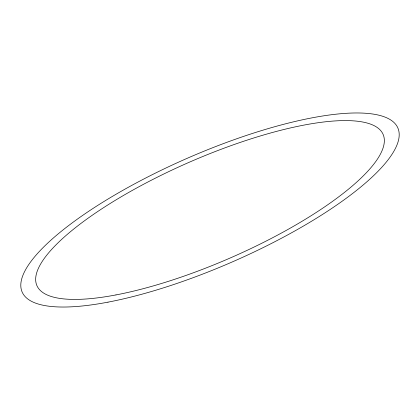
<?xml version="1.0" encoding="UTF-8"?>
<svg xmlns="http://www.w3.org/2000/svg" width="420" height="420" viewBox="0 0 420 420"><rect width="100%" height="100%" fill="white"/><g stroke="black" fill="none" stroke-linecap="round" stroke-linejoin="round"><path stroke-width="0.63" d="M107.972 302.153A204.986 56.501 -23.6 0 0 399 137.603A204.986 56.501 -23.6 0 0 123.029 190.244A204.986 56.501 -23.6 0 0 107.972 302.153M115.978 294.919A188.9 52.07 -23.6 0 0 384.163 143.288A188.9 52.07 -23.6 0 0 129.853 191.793A188.9 52.07 -23.6 0 0 115.978 294.919"/></g></svg>
